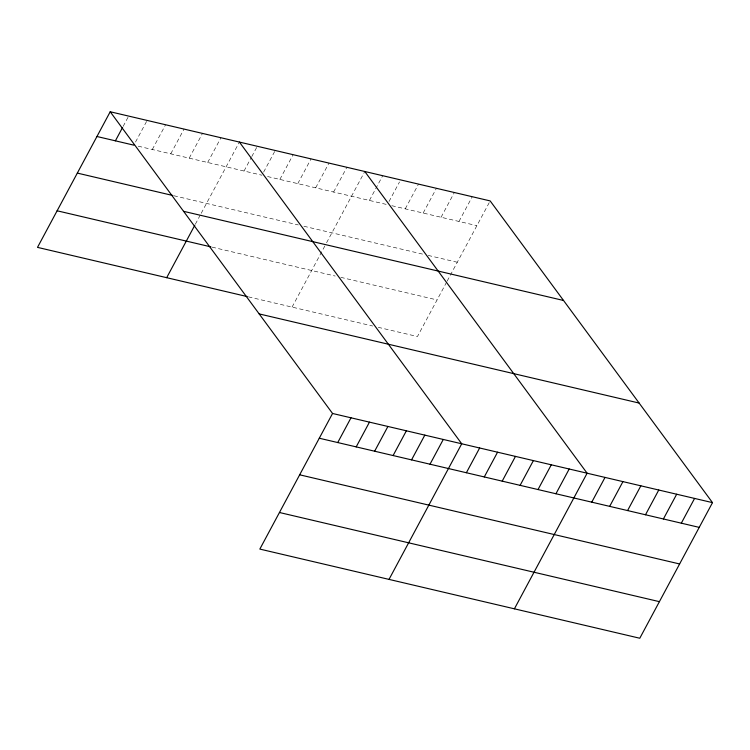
<?xml version="1.0" encoding="UTF-8"?>
<svg xmlns="http://www.w3.org/2000/svg" width="750" height="750" viewBox="0 0 750 750"><rect width="100%" height="100%" fill="white"/><g stroke="black" fill="none" stroke-linecap="round" stroke-linejoin="round"><path stroke-width="0.56" stroke-dasharray="3.75 2.81" d="M123.141 126.394L128.119 117.122M135.516 142.069L146.569 121.453M152.306 149.494L165.581 124.744M170.766 153.825L184.031 129.075M189.216 158.156L202.491 133.406M207.675 162.487L220.941 137.737M195.347 224.231L200.662 214.312M201.197 213.319L239.4 142.069M244.041 171.019L251.231 157.613M251.784 156.581L257.306 146.269M263.616 172.125L274.669 151.509M279.862 179.428L293.137 154.678M297.778 183.628L311.044 158.878M315.684 187.828L328.959 163.088M333.6 192.037L346.866 167.287M292.069 307.106L326.044 243.731M326.578 242.747L364.781 171.487M369.422 200.438L382.697 175.697M388.997 201.553L399.497 181.959M405.253 208.847L418.519 184.097M423.159 213.047L436.434 188.306M441.075 217.256L454.341 192.506M458.981 221.456L472.256 196.706M446.644 282.084L417.45 336.525L378.272 327.328M447.178 281.091L490.163 200.916M138.197 146.184L261.956 175.219M267.553 176.531L387.338 204.647M391.819 205.697L476.897 225.656M173.944 195.759L298.312 224.944M303.909 226.256L423.694 254.362M428.175 255.412L457.284 262.247M212.053 247.134L335.194 276.038M340.791 277.35L437.072 299.934M248.409 296.859L372.675 326.016"/><path stroke-width="1.12" d="M110.213 111.759L332.55 413.475L259.838 549.084L639.788 638.241L712.5 502.631L490.163 200.916L110.213 111.759L37.5 247.369L247.284 296.597M115.397 140.831L122.587 127.425M166.688 277.678L194.812 225.225M337.734 442.556L351 417.806M356.194 446.887L369.459 422.137M374.644 451.209L387.909 426.469M393.103 455.541L406.369 430.8M411.553 459.872L424.819 435.131M430.012 464.203L443.278 439.462M389.016 579.403L461.728 443.784L239.4 142.069M466.378 472.734L479.644 447.994M484.284 476.944L497.559 452.194M502.2 481.144L515.466 456.394M520.116 485.344L533.381 460.603M538.022 489.553L551.287 464.803M555.938 493.753L569.203 469.003M514.406 608.822L587.119 473.212L364.781 171.487M591.759 502.162L605.025 477.413M609.675 506.363L622.941 481.613M627.581 510.562L640.856 485.822M645.497 514.772L658.762 490.022M663.403 518.972L676.678 494.222M681.319 523.172L694.584 498.431M96.947 136.5L133.856 145.162M77.325 173.091L172.856 195.506M183.581 211.322L563.541 300.478M57.113 210.787L210.928 246.872M259.181 313.912L639.131 403.059M332.55 413.475L712.5 502.631M319.284 438.225L699.234 527.381M299.662 474.806L679.612 563.962M279.45 512.503L659.4 601.659"/></g></svg>
